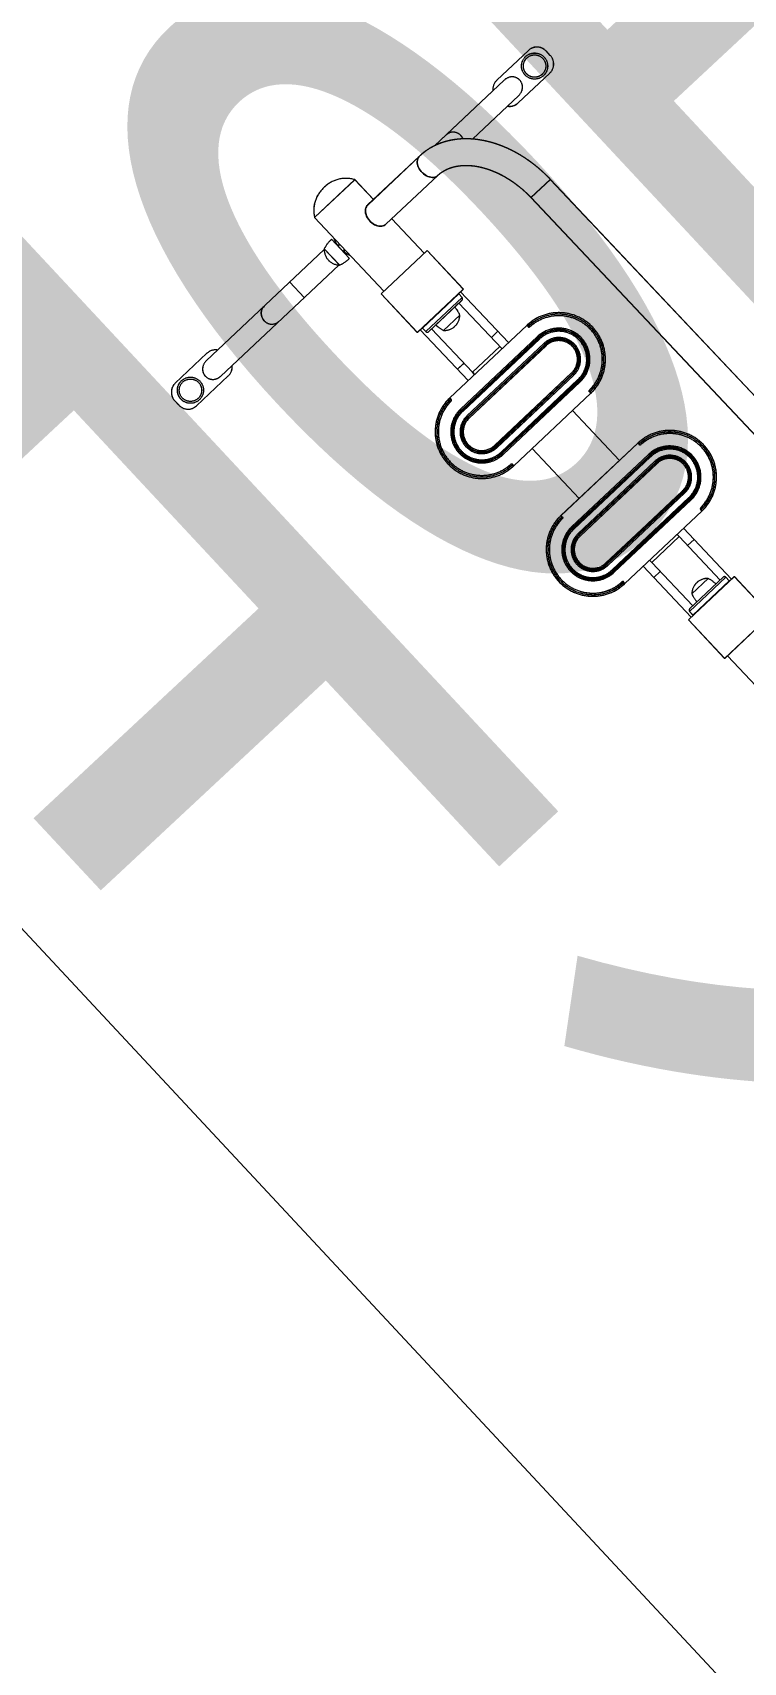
# Model space of a CAD drawing. Header units: millimetres. Extents: x -71377 to 516042, y -145869 to 441446.
# Drawn here: x 210327 to 211470, y 205262 to 207882 of the extents above; entities that cross this region are included whole.
import ezdxf

# ---------------------------------------------------------------- set-up
doc = ezdxf.new("R2010")
doc.units = ezdxf.units.MM
doc.header["$LTSCALE"] = 1000
doc.linetypes.add('IMPORT-DASHEDX2 _4_', pattern=[152.4, 101.6, -50.8])
for name, color, linetype, lineweight in [('05', 5, 'IMPORT-DASHEDX2 _4_', 5), ('06', 6, 'Continuous', 5), ('A-text-1', 3, 'Continuous', 5), ('조경라인_dwg', 8, 'Continuous', 5)]:
    doc.layers.add(name, color=color, linetype=linetype, lineweight=lineweight)
doc.styles.add('나눔고딕_3', font='NanumGothic.ttf', dxfattribs={"height": 1400})

# ---------------------------------------------------------------- blocks, each defined once
blk = doc.blocks.new('조경라인_dwg-6847807-지반층 배치도')
at = {"layer": '05', "flags": 128}
for points in [[(211073.2, 207805.7), (211124, 207853.7), (211073.1, 207805.7)], [(211152.4, 207852.8), (211159.1, 207845.6), (211152.3, 207852.9)], [(210973.2, 207700.5), (211085.2, 207806.1), (210992.1, 207718.4), (210973.1, 207700.5)], [(211158.4, 207817.3), (211107.4, 207769.3), (211158.3, 207817.3)], [(211108.6, 207781.3), (211034.1, 207711.2), (211108.5, 207781.4)], [(210948.9, 207683.8), (210947.9, 207682.8), (210946.8, 207681.1), (210946, 207679.3), (210945.5, 207677.3), (210945.3, 207675.1), (210945.3, 207672.8), (210945.7, 207670.5), (210946.4, 207668.1), (210947.3, 207665.7), (210948.5, 207663.4), (210950, 207661.1), (210951.7, 207659), (210953.5, 207657), (210955.6, 207655.2), (210957.7, 207653.6), (210960, 207652.2), (210962.3, 207651.1), (210964.7, 207650.3), (210967, 207649.8), (210969.3, 207649.6), (210971.5, 207649.7), (210973.5, 207650.1), (210975.4, 207650.8), (210977.1, 207651.8), (210978.2, 207652.8), (210894.8, 207574.2), (210893.7, 207573.3), (210892, 207572.3), (210890.1, 207571.6), (210888.1, 207571.2), (210885.9, 207571.1), (210883.6, 207571.3), (210881.3, 207571.8), (210879, 207572.6), (210876.6, 207573.7), (210874.4, 207575), (210872.2, 207576.6), (210870.2, 207578.4), (210868.3, 207580.4), (210866.6, 207582.5), (210865.2, 207584.8), (210863.9, 207587.1), (210863, 207589.5), (210862.3, 207591.9), (210862, 207594.3), (210861.9, 207596.5), (210862.1, 207598.7), (210862.7, 207600.7), (210863.5, 207602.6), (210864.6, 207604.2), (210865.7, 207605.2), (210864.7, 207604.2), (210863.6, 207602.5), (210862.8, 207600.7), (210862.2, 207598.7), (210862, 207596.5), (210862.1, 207594.2), (210862.4, 207591.9), (210863.1, 207589.5), (210864.1, 207587.1), (210865.3, 207584.8), (210866.7, 207582.5), (210868.4, 207580.4), (210870.3, 207578.4), (210872.3, 207576.6), (210874.5, 207575), (210876.8, 207573.6), (210879.1, 207572.5), (210881.4, 207571.7), (210883.8, 207571.2), (210886, 207571), (210888.2, 207571.1), (210890.3, 207571.5), (210892.1, 207572.2), (210893.8, 207573.2), (210894.9, 207574.2), (210978.3, 207652.7), (210977.2, 207651.8), (210975.5, 207650.8), (210973.6, 207650.1), (210971.6, 207649.7), (210969.4, 207649.6), (210967.1, 207649.8), (210964.8, 207650.3), (210962.4, 207651.1), (210960.1, 207652.2), (210957.9, 207653.5), (210955.7, 207655.1), (210953.6, 207656.9), (210951.8, 207658.9), (210950.1, 207661.1), (210948.6, 207663.3), (210947.4, 207665.7), (210946.5, 207668.1), (210945.8, 207670.4), (210945.4, 207672.8), (210945.4, 207675.1), (210945.6, 207677.2), (210946.1, 207679.3), (210946.9, 207681.1), (210948, 207682.7), (210949, 207683.8)], [(210865.7, 207605.2), (210948.9, 207683.8), (210865.5, 207605.3)], [(210891.8, 207466.7), (210780.3, 207584.9), (210845.1, 207646), (210875, 207614.2), (210845.2, 207645.9), (210780.3, 207584.9), (210891.6, 207466.7)], [(210794.7, 207632.7), (210796.4, 207634.5), (210794.6, 207632.8)], [(210904.4, 207583.1), (210956.5, 207527.8), (210904.3, 207583.1)], [(210836.4, 207519.5), (210807.5, 207550.1), (210836.3, 207519.5)], [(210606.2, 207354.8), (210795.7, 207533.5), (210606.1, 207354.8)], [(210820.6, 207508.7), (210795.8, 207534.9), (210820.5, 207508.7)], [(210817, 207541.2), (210821.8, 207540.8), (210816.8, 207541.2)], [(210828, 207534.3), (210828, 207529.4), (210827.9, 207534.3)], [(210819.2, 207508.7), (210629.4, 207330), (210819.1, 207508.7)], [(210740.4, 207481.2), (210763.6, 207456.5), (210740.3, 207481.2)], [(211014.9, 207465.9), (211091.9, 207384.1), (211014.8, 207465.9)], [(210699.3, 207442.5), (210698.1, 207441.2), (210696.8, 207439.3), (210695.7, 207437.2), (210695, 207435), (210694.6, 207432.6), (210694.6, 207430.2), (210694.9, 207427.8), (210695.5, 207425.5), (210696.5, 207423.2), (210697.8, 207421.1), (210699.3, 207419.2), (210697.7, 207421.1), (210696.4, 207423.2), (210695.4, 207425.5), (210694.8, 207427.9), (210694.4, 207430.3), (210694.5, 207432.7), (210694.9, 207435), (210695.6, 207437.3), (210696.7, 207439.4), (210698, 207441.3), (210699.2, 207442.5)], [(210953.3, 207408), (210953.7, 207407.5), (210959.3, 207401.7), (211017.5, 207456.5), (211011.9, 207462.4), (211011.4, 207462.8)], [(211012, 207462.3), (210953.8, 207407.5), (210953.4, 207407.9), (210953.3, 207408)], [(211011.4, 207462.8), (211011.6, 207462.7), (211011.9, 207462.4), (210953.7, 207407.5), (210959.2, 207401.7), (211017.4, 207456.6), (211012, 207462.3)], [(211017.4, 207452.3), (210963.4, 207401.6), (211017.2, 207452.3)], [(211012.4, 207447.7), (211081.5, 207374.3), (211012.3, 207447.7)], [(211013.8, 207428.3), (210987.5, 207403.7), (211013.7, 207428.4)], [(211132.7, 207414.5), (211131, 207416.3), (211130.7, 207416.7), (211130.4, 207417.1), (211130.2, 207417.4), (211129.9, 207417.8), (211129.8, 207418), (211129.6, 207418.2), (211129.5, 207418.3), (211129.4, 207418.4), (211129.4, 207418.3), (211129.5, 207418.2), (211129.6, 207418), (211129.8, 207417.8), (211130, 207417.5), (211130.3, 207417.1), (211130.6, 207416.7), (211130.8, 207416.3), (211132.6, 207414.5)], [(211027.2, 207322.9), (210949.9, 207404.8), (211027.1, 207323)], [(211037.6, 207332.7), (211034.2, 207336.4), (210968.3, 207406.2), (211034.1, 207336.4), (211037.5, 207332.8)], [(210997.8, 207295.2), (211121.4, 207411.8), (210997.7, 207295.2)], [(211138.5, 207393.6), (211014.8, 207277), (211016.2, 207275.6), (211139.9, 207392.2), (211138.5, 207393.6), (211140, 207392.1), (211016.3, 207275.5), (211014.9, 207277), (211138.6, 207393.6)], [(211075, 207402.2), (211064.5, 207392.4), (211074.9, 207402.2)], [(211123.2, 207409.9), (211124.8, 207408.2), (211123.1, 207410)], [(210556.4, 207318.8), (210607.2, 207366.8), (210556.3, 207318.8)], [(211148.9, 207382.7), (211150.3, 207381.2), (211026.6, 207264.6), (211025.2, 207266.1), (211148.9, 207382.7), (211150.2, 207381.2), (211026.5, 207264.6), (211025.1, 207266.1), (211148.8, 207382.7)], [(211027.2, 207263.9), (211150.9, 207380.5), (211152.2, 207379.1), (211028.5, 207262.5), (211027.2, 207263.9), (211151, 207380.5), (211152.4, 207379), (211028.6, 207262.4), (211027.3, 207263.9)], [(211034.2, 207336.4), (211078.1, 207377.9), (211034.1, 207336.4)], [(211020.5, 207350.9), (211010, 207341.1), (211020.4, 207350.9)], [(211071.2, 207217.3), (211069.8, 207218.8), (211193.5, 207335.4), (211194.9, 207333.9), (211071.1, 207217.3), (211069.7, 207218.8), (211193.4, 207335.4), (211194.8, 207333.9), (211071.1, 207217.3)], [(210641.6, 207330.4), (210590.6, 207282.4), (210641.5, 207330.5)], [(211071.7, 207216.6), (211195.5, 207333.2), (211196.8, 207331.8), (211073.1, 207215.2), (211071.7, 207216.6), (211195.6, 207333.2), (211196.9, 207331.7), (211073.2, 207215.1), (211071.9, 207216.6)], [(211081.5, 207206.4), (211205.2, 207323), (211203.8, 207324.4), (211080.1, 207207.9), (211081.5, 207206.4), (211205.1, 207323), (211203.7, 207324.5), (211080, 207207.9), (211081.3, 207206.4)], [(211082.1, 207205.7), (211083.5, 207204.2), (211207.2, 207320.8), (211205.9, 207322.3), (211082, 207205.7), (211083.4, 207204.2), (211207.1, 207320.8), (211205.7, 207322.3), (211082, 207205.7)], [(210562.4, 207283.3), (210555.5, 207290.6), (210562.3, 207283.3)], [(210992.7, 207286), (210992.3, 207286.3), (210991.9, 207286.6), (210991.6, 207286.9), (210991.3, 207287.1), (210991.1, 207287.3), (210990.9, 207287.4), (210990.8, 207287.5), (210990.6, 207287.6), (210990.7, 207287.6), (210990.8, 207287.5), (210991, 207287.3), (210991.2, 207287.1), (210991.5, 207286.9), (210991.8, 207286.6), (210992.2, 207286.3), (210992.6, 207286)], [(210994.6, 207284.4), (210994.6, 207284.5), (210994.5, 207284.6), (210994.3, 207284.7), (210994.1, 207284.9), (210993.8, 207285.1), (210993.4, 207285.4), (210993.1, 207285.7), (210992.6, 207286), (210993, 207285.7), (210993.3, 207285.4), (210993.7, 207285.2), (210994, 207284.9), (210994.2, 207284.7), (210994.4, 207284.6), (210994.5, 207284.5), (210994.5, 207284.5)], [(211224.4, 207302.6), (211100.5, 207186.1), (211224.3, 207302.6)], [(211220.9, 207306.3), (211222.5, 207304.5), (211220.8, 207306.3)], [(211194.9, 207274.9), (211270.4, 207194.7), (211194.8, 207274.9)], [(211310.9, 207224.9), (211310.8, 207225), (211310.8, 207225.1), (211310.6, 207225.3), (211310.4, 207225.5), (211310.2, 207225.8), (211310, 207226.2), (211309.7, 207226.6), (211309.4, 207227), (211309.1, 207227.4), (211308.9, 207227.7), (211308.6, 207228.1), (211308.4, 207228.4), (211308.2, 207228.6), (211308.1, 207228.8), (211308, 207229), (211307.9, 207229), (211307.9, 207229), (211308, 207228.9), (211308.1, 207228.7), (211308.3, 207228.4), (211308.5, 207228.1), (211308.8, 207227.8), (211309, 207227.4), (211309.3, 207227), (211309.6, 207226.6), (211309.9, 207226.2), (211310.1, 207225.9), (211310.3, 207225.5), (211310.5, 207225.3), (211310.6, 207225.1), (211310.7, 207225), (211310.8, 207224.9)], [(211205.7, 207133.6), (211130, 207213.8), (211205.6, 207133.6)], [(211176.2, 207105.8), (211299.8, 207222.5), (211176.1, 207105.9)], [(211194.6, 207086.2), (211318.4, 207202.8), (211317, 207204.3), (211193.3, 207087.7), (211194.8, 207086.2), (211193.4, 207087.6), (211317.1, 207204.2), (211318.5, 207202.8), (211194.8, 207086.2)], [(211089.7, 207183.5), (211089.8, 207183.5), (211089.9, 207183.4), (211090, 207183.2), (211090.2, 207182.9), (211090.4, 207182.6), (211090.6, 207182.3), (211090.9, 207181.9), (211091.2, 207181.5), (211091.5, 207181.1), (211091.7, 207180.7), (211092, 207180.4), (211092.2, 207180), (211092.4, 207179.8), (211092.5, 207179.6), (211092.6, 207179.5), (211092.5, 207179.5), (211092.5, 207179.5), (211092.4, 207179.6), (211092.3, 207179.8), (211092.1, 207180.1), (211091.9, 207180.4), (211091.6, 207180.7), (211091.4, 207181.1), (211091.1, 207181.5), (211090.8, 207181.9), (211090.5, 207182.3), (211090.3, 207182.6), (211090.1, 207183), (211089.9, 207183.2), (211089.7, 207183.4), (211089.7, 207183.5), (211089.6, 207183.6)], [(211196.8, 207084), (211320.5, 207200.6), (211319.2, 207202), (211195.4, 207085.4), (211196.8, 207084), (211320.4, 207200.6), (211319, 207202.1), (211195.3, 207085.5), (211196.7, 207084)], [(211205, 207075.3), (211203.7, 207076.7), (211327.4, 207193.3), (211328.8, 207191.9), (211204.9, 207075.3), (211203.6, 207076.7), (211327.3, 207193.3), (211328.6, 207191.9), (211204.9, 207075.3)], [(211207, 207073.1), (211330.7, 207189.7), (211329.3, 207191.2), (211205.6, 207074.6), (211207.1, 207073.1), (211205.7, 207074.5), (211329.4, 207191.1), (211330.8, 207189.7), (211207.1, 207073.1)], [(211251.7, 207025.8), (211250.3, 207027.2), (211374, 207143.8), (211375.4, 207142.4), (211251.7, 207025.8), (211250.2, 207027.3), (211373.9, 207143.9), (211375.3, 207142.4), (211251.6, 207025.8)], [(211261.9, 207014.9), (211385.6, 207131.5), (211384.2, 207132.9), (211260.5, 207016.3), (211262, 207014.9), (211260.6, 207016.3), (211384.3, 207132.9), (211385.7, 207131.5), (211262, 207014.9)], [(211406, 207124), (211406, 207124), (211406.1, 207123.9), (211406.3, 207123.7), (211406.5, 207123.5), (211406.8, 207123.3), (211407.2, 207123), (211407.5, 207122.7), (211407.9, 207122.4), (211408.3, 207122.1), (211408.7, 207121.8), (211409, 207121.6), (211409.3, 207121.3), (211409.5, 207121.1), (211409.7, 207121), (211409.8, 207120.9), (211409.8, 207120.9), (211409.7, 207120.9), (211409.6, 207121), (211409.4, 207121.2), (211409.2, 207121.4), (211408.9, 207121.6), (211408.6, 207121.9), (211408.2, 207122.2), (211407.8, 207122.5), (211407.4, 207122.8), (211407.1, 207123.1), (211406.7, 207123.3), (211406.4, 207123.6), (211406.2, 207123.8), (211406, 207123.9), (211405.9, 207124), (211405.9, 207124)], [(211179.7, 207102.2), (211177.9, 207104), (211179.6, 207102.2)], [(211402.8, 207113.3), (211279, 206996.7), (211402.7, 207113.3)], [(211388.2, 206960.8), (211322.3, 207030.6), (211366.3, 207072.1), (211363, 207075.7), (211366.3, 207072.1), (211432.1, 207002.3), (211366.4, 207072.1), (211322.4, 207030.6), (211318.8, 207034.2), (211322.3, 207030.6), (211388.1, 206960.8)], [(211373.4, 207085.5), (211390.5, 207067.4), (211450.4, 207003.7), (211390.4, 207067.4), (211373.3, 207085.5)], [(211390.5, 207067.4), (211380, 207057.6), (211390.4, 207067.4)], [(211385.7, 206942.5), (211308.4, 207024.4), (211385.6, 206942.6)], [(211267.9, 206994), (211269.6, 206992.1), (211269.9, 206991.7), (211270.2, 206991.3), (211270.5, 206991), (211270.7, 206990.7), (211270.9, 206990.4), (211271, 206990.2), (211271.1, 206990.1), (211271, 206990.1), (211271, 206990.2), (211270.9, 206990.3), (211270.7, 206990.5), (211270.6, 206990.7), (211270.3, 206991), (211270.1, 206991.4), (211269.8, 206991.8), (211269.5, 206992.2), (211267.8, 206994)], [(211277.4, 206998.5), (211275.6, 207000.3), (211277.3, 206998.5)], [(211336, 207016.1), (211325.5, 207006.3), (211335.9, 207016.1)], [(211388.9, 206945.7), (211388.5, 206946.1), (211383, 206951.9), (211441.3, 207006.8), (211446.8, 207001), (211447.2, 207000.5), (211447.1, 207000.5)], [(211447.1, 207000.5), (211446.7, 207001), (211441.2, 207006.8), (211383, 206951.9), (211388.6, 206946.1), (211446.7, 207001), (211388.5, 206946.1), (211389.1, 206945.7)], [(211383.2, 206956.2), (211437, 207006.9), (211383.1, 206956.2)], [(211386.8, 206980.1), (211412.9, 207004.8), (211386.7, 206980.1)], [(211590.3, 206855.4), (211620.1, 206823.6), (211555.3, 206762.5), (211443.9, 206880.7), (211555.4, 206762.5), (211620.1, 206823.6), (211590.2, 206855.4)]]:
    blk.add_lwpolyline(points, dxfattribs=at)
for points in [[(211159.3, 207646.5), (211128.2, 207617.2), (211608.3, 207107.8), (211639.4, 207137.1), (211159.2, 207646.5), (211128.1, 207617.2), (211608.2, 207107.8), (211639.3, 207137.1)], [(210945.5, 207400.5), (211019.4, 207470.2), (210961.1, 207532), (210887.2, 207462.4), (210945.4, 207400.5), (211019.3, 207470.2), (210961, 207532.1), (210887.1, 207462.4)], [(211140.7, 207391.4), (211142.1, 207389.9), (211018.4, 207273.3), (211017, 207274.8), (211140.6, 207391.4), (211142, 207390), (211018.2, 207273.4), (211016.9, 207274.8)], [(211229.5, 207311.8), (211229.8, 207311.5), (211230.2, 207311.2), (211230.5, 207310.9), (211230.8, 207310.7), (211231.1, 207310.5), (211231.3, 207310.4), (211231.4, 207310.3), (211231.3, 207310.3), (211231.3, 207310.3), (211231.1, 207310.4), (211231, 207310.5), (211230.7, 207310.7), (211230.4, 207311), (211230.1, 207311.2), (211229.7, 207311.5), (211229.3, 207311.8), (211227.6, 207313.7)], [(211372, 207146), (211373.3, 207144.6), (211249.6, 207028), (211248.3, 207029.4), (211371.9, 207146), (211373.2, 207144.6), (211249.5, 207028), (211248.1, 207029.4)], [(211382.3, 207135.1), (211383.6, 207133.6), (211259.9, 207017), (211258.5, 207018.5), (211382.1, 207135.1), (211383.5, 207133.7), (211259.8, 207017.1), (211258.4, 207018.5)], [(211171.2, 207096.6), (211170.8, 207096.9), (211170.4, 207097.2), (211170.1, 207097.5), (211169.8, 207097.7), (211169.5, 207097.9), (211169.3, 207098.1), (211169.2, 207098.2), (211169.1, 207098.2), (211169.1, 207098.2), (211169.2, 207098.1), (211169.4, 207098), (211169.7, 207097.8), (211170, 207097.5), (211170.3, 207097.3), (211170.7, 207097), (211171, 207096.7), (211172.8, 207094.8)], [(211455.1, 207007.9), (211381.2, 206938.2), (211439.5, 206876.4), (211513.4, 206946.1), (211455, 207008), (211381.1, 206938.3), (211439.3, 206876.4), (211513.3, 206946.1)]]:
    blk.add_lwpolyline(points, close=True, dxfattribs=at)
at = {"layer": '05'}
for centre, radius in [((211133.9, 207828.7), 21), ((211134, 207828.6), 21), ((211133.9, 207828.7), 18), ((211134, 207828.6), 18), ((210580.7, 207307.5), 21), ((210580.8, 207307.5), 21), ((210580.7, 207307.5), 18), ((210580.8, 207307.5), 18)]:
    blk.add_circle(centre, radius, dxfattribs=at)
for centre, radius, start, end in [((211137.7, 207839.2), 20, 43.3028, 133.3028), ((211137.8, 207839.1), 20, 43.3028, 133.3028), ((211144.6, 207831.9), 20, 313.3028, 43.3028), ((211144.7, 207831.9), 20, 313.3028, 43.3028), ((211086.8, 207791.2), 20, 133.3028, 186.4329), ((211086.9, 207791.1), 20, 133.3028, 186.4329), ((211093.6, 207783.9), 20, 260.1727, 313.3028), ((211093.8, 207783.8), 20, 260.1727, 313.3028), ((211003, 207705.9), 16.5, 41.7061, 131.338), ((211003.1, 207705.9), 16.5, 41.7061, 131.338), ((211002.3, 207704.6), 17.9, 22.7592, 43.3432), ((211002.4, 207704.6), 17.9, 22.7592, 43.3432), ((210830.7, 207598.1), 50, 73.2824, 133.3028), ((210830.8, 207598.1), 50, 73.2824, 133.3028), ((210828.9, 207596.4), 50, 133.3028, 193.3231), ((210829, 207596.4), 50, 133.3028, 193.3231), ((210840.5, 207512.5), 50, 131.1852, 153.3656), ((210840.6, 207512.4), 50, 131.1852, 153.3656), ((210820.7, 207533.7), 25, 177.2483, 269.3573), ((210820.8, 207533.7), 25, 177.2483, 269.3573), ((210857.3, 207568.1), 48.5, 213.6409, 232.9647), ((210857.4, 207568.1), 48.5, 213.6409, 232.9647), ((210800.7, 207554.6), 50, 293.24, 315.4203), ((210800.8, 207554.6), 50, 293.24, 315.4203), ((210967.8, 207408.6), 50, 23.24, 40.8354), ((210967.9, 207408.6), 50, 23.24, 40.8354), ((211015.2, 207454.5), 3, 313.3028, 43.3028), ((211015.3, 207454.5), 3, 313.3028, 43.3028), ((210711.6, 207430.2), 16.5, 221.7065, 311.3372), ((210711.7, 207430.2), 16.5, 221.7065, 311.3372), ((211009.9, 207448.4), 50, 225.7701, 243.3656), ((211010, 207448.3), 50, 225.7701, 243.3656), ((210988.7, 207428.6), 25, 267.2483, 359.3573), ((210988.8, 207428.6), 25, 267.2483, 359.3573), ((211172.8, 207357.2), 75, 131.3267, 133.3028), ((211172.9, 207357.2), 75, 131.3267, 133.3028), ((211124.9, 207411.7), 2.5, 131.3267, 223.3028), ((211125.1, 207411.6), 2.5, 131.3267, 223.3028), ((211172.8, 207357.2), 75, 321.2309, 125.3746), ((211172.9, 207357.2), 75, 321.2309, 125.3746), ((211172.8, 207357.2), 72.5, 321.2309, 125.3746), ((211172.9, 207357.2), 72.5, 321.2309, 125.3746), ((211172.8, 207357.2), 70, 321.516, 125.0896), ((211172.9, 207357.2), 70, 321.516, 125.0896), ((210961.3, 207403.7), 3, 223.3028, 313.3028), ((210961.4, 207403.7), 3, 223.3028, 313.3028), ((211172.8, 207357.2), 50, 313.3028, 133.3028), ((211172.9, 207357.2), 50, 313.3028, 133.3028), ((211172.8, 207357.2), 48, 313.3028, 133.3028), ((211172.9, 207357.2), 48, 313.3028, 133.3028), ((211172.8, 207357.2), 47, 313.3028, 133.3028), ((211172.9, 207357.2), 47, 313.3028, 133.3028), ((211172.8, 207357.2), 45, 313.3028, 133.3028), ((211172.9, 207357.2), 45, 313.3028, 133.3028), ((211172.8, 207357.2), 35, 313.3028, 133.3028), ((211172.9, 207357.2), 35, 313.3028, 133.3028), ((211172.8, 207357.2), 33, 313.3028, 133.3028), ((211172.9, 207357.2), 33, 313.3028, 133.3028), ((211172.8, 207357.2), 32, 313.3028, 133.3028), ((211172.9, 207357.2), 32, 313.3028, 133.3028), ((211172.8, 207357.2), 30, 313.3028, 133.3028), ((211172.9, 207357.2), 30, 313.3028, 133.3028), ((210621, 207352.3), 20, 80.1727, 133.3028), ((210621.1, 207352.3), 20, 80.1727, 133.3028), ((210627.8, 207345), 20, 313.3028, 6.4329), ((210627.9, 207345), 20, 313.3028, 6.4329), ((210570, 207304.3), 20, 133.3028, 223.3028), ((210570.1, 207304.2), 20, 133.3028, 223.3028), ((210576.9, 207297), 20, 223.3028, 313.3028), ((210577, 207297), 20, 223.3028, 313.3028), ((211049.1, 207240.6), 75, 141.2309, 305.3746), ((211049.2, 207240.6), 75, 141.2309, 305.3746), ((211049.1, 207240.6), 72.5, 141.2309, 305.3746), ((211049.2, 207240.6), 72.5, 141.2309, 305.3746), ((211049.1, 207240.6), 70, 141.2309, 305.3746), ((211049.2, 207240.6), 70, 141.2309, 305.3746), ((211049.1, 207240.6), 75, 133.3028, 135.2789), ((210997.6, 207291.6), 2.5, 315.2789, 135.2789), ((211049.2, 207240.6), 75, 133.3028, 135.2789), ((210997.7, 207291.6), 2.5, 315.2789, 135.2789), ((211224.3, 207306.2), 2.5, 223.3028, 315.2789), ((211224.4, 207306.2), 2.5, 223.3028, 315.2789), ((211172.8, 207357.2), 75, 313.3028, 315.2789), ((211172.9, 207357.2), 75, 313.3028, 315.2789), ((211049.1, 207240.6), 50, 133.3028, 313.3028), ((211049.2, 207240.6), 50, 133.3028, 313.3028), ((211049.1, 207240.6), 48, 133.3028, 313.3028), ((211049.2, 207240.6), 48, 133.3028, 313.3028), ((211049.1, 207240.6), 47, 133.3028, 313.3028), ((211049.2, 207240.6), 47, 133.3028, 313.3028), ((211049.1, 207240.6), 45, 133.3028, 313.3028), ((211049.2, 207240.6), 45, 133.3028, 313.3028), ((211049.1, 207240.6), 35, 133.3028, 313.3028), ((211049.2, 207240.6), 35, 133.3028, 313.3028), ((211049.1, 207240.6), 33, 133.3028, 313.3028), ((211049.2, 207240.6), 33, 133.3028, 313.3028), ((211049.1, 207240.6), 32, 133.3028, 313.3028), ((211049.2, 207240.6), 32, 133.3028, 313.3028), ((211049.1, 207240.6), 30, 133.3028, 313.3028), ((211049.2, 207240.6), 30, 133.3028, 313.3028), ((211351.3, 207167.9), 75, 321.2309, 125.3746), ((211351.4, 207167.8), 75, 321.2309, 125.3746), ((211351.3, 207167.9), 72.5, 321.2309, 125.3746), ((211351.4, 207167.8), 72.5, 321.2309, 125.3746), ((211351.3, 207167.9), 70, 321.2309, 125.3746), ((211351.4, 207167.8), 70, 321.2309, 125.3746), ((211351.3, 207167.9), 75, 131.3267, 133.3028), ((211351.4, 207167.8), 75, 131.3267, 133.3028), ((211303.4, 207222.3), 2.5, 131.3267, 311.3266), ((211303.5, 207222.3), 2.5, 131.3267, 311.3266), ((211351.3, 207167.9), 50, 313.3028, 133.3028), ((211351.4, 207167.8), 50, 313.3028, 133.3028), ((211351.3, 207167.9), 48, 313.3028, 133.3028), ((211351.4, 207167.8), 48, 313.3028, 133.3028), ((211351.3, 207167.9), 47, 313.3028, 133.3028), ((211351.4, 207167.8), 47, 313.3028, 133.3028), ((211351.3, 207167.9), 45, 313.3028, 133.3028), ((211351.4, 207167.8), 45, 313.3028, 133.3028), ((211351.3, 207167.9), 35, 313.3028, 133.3028), ((211351.4, 207167.8), 35, 313.3028, 133.3028), ((211097, 207186.2), 2.5, 311.3267, 131.3267), ((211097.1, 207186.2), 2.5, 311.3267, 131.3267), ((211049.1, 207240.6), 75, 311.3267, 313.3028), ((211049.2, 207240.6), 75, 311.3267, 313.3028), ((211351.3, 207167.9), 33, 313.3028, 133.3028), ((211351.4, 207167.8), 33, 313.3028, 133.3028), ((211351.3, 207167.9), 32, 313.3028, 133.3028), ((211351.4, 207167.8), 32, 313.3028, 133.3028), ((211351.3, 207167.9), 30, 313.3028, 133.3028), ((211351.4, 207167.8), 30, 313.3028, 133.3028), ((211227.6, 207051.3), 75, 141.2309, 305.3746), ((211227.7, 207051.2), 75, 141.2309, 305.3746), ((211227.6, 207051.3), 75, 133.3028, 135.2789), ((211176.1, 207102.3), 2.5, 43.3028, 135.2789), ((211227.7, 207051.2), 75, 133.3028, 135.2789), ((211176.2, 207102.3), 2.5, 43.3028, 135.2789), ((211402.8, 207116.9), 2.5, 135.2789, 315.2789), ((211402.9, 207116.8), 2.5, 135.2789, 315.2789), ((211351.3, 207167.9), 75, 313.3028, 315.2789), ((211351.4, 207167.8), 75, 313.3028, 315.2789), ((211227.6, 207051.3), 72.5, 141.2309, 305.3746), ((211227.7, 207051.2), 72.5, 141.2309, 305.3746), ((211227.6, 207051.3), 70, 141.516, 305.0896), ((211227.7, 207051.2), 70, 141.516, 305.0896), ((211227.6, 207051.3), 50, 133.3028, 313.3028), ((211227.7, 207051.2), 50, 133.3028, 313.3028), ((211227.6, 207051.3), 48, 133.3028, 313.3028), ((211227.7, 207051.2), 48, 133.3028, 313.3028), ((211227.6, 207051.3), 47, 133.3028, 313.3028), ((211227.7, 207051.2), 47, 133.3028, 313.3028), ((211227.6, 207051.3), 45, 133.3028, 313.3028), ((211227.7, 207051.2), 45, 133.3028, 313.3028), ((211227.6, 207051.3), 35, 133.3028, 313.3028), ((211227.7, 207051.2), 35, 133.3028, 313.3028), ((211227.6, 207051.3), 33, 133.3028, 313.3028), ((211227.7, 207051.2), 33, 133.3028, 313.3028), ((211227.6, 207051.3), 32, 133.3028, 313.3028), ((211227.7, 207051.2), 32, 133.3028, 313.3028), ((211227.6, 207051.3), 30, 133.3028, 313.3028), ((211227.7, 207051.2), 30, 133.3028, 313.3028), ((211275.4, 206996.8), 2.5, 311.3267, 43.3028), ((211227.6, 207051.3), 75, 311.3267, 313.3028), ((211275.6, 206996.8), 2.5, 311.3267, 43.3028), ((211227.7, 207051.2), 75, 311.3267, 313.3028), ((211411.7, 206979.9), 25, 87.2483, 179.3573), ((211411.8, 206979.8), 25, 87.2483, 179.3573), ((211390.5, 206960.1), 50, 45.7701, 63.3656), ((211390.6, 206960.1), 50, 45.7701, 63.3656), ((211439, 207004.8), 3, 43.3028, 133.3028), ((211439.2, 207004.7), 3, 43.3028, 133.3028), ((211432.6, 206999.9), 50, 203.24, 220.8354), ((211432.7, 206999.8), 50, 203.24, 220.8354), ((211385.2, 206954), 3, 133.3028, 223.3028), ((211385.3, 206954), 3, 133.3028, 223.3028)]:
    blk.add_arc(centre, radius, start, end, dxfattribs=at)
for centre, start_param, end_param in [((211096.8, 207793.7), 0, 1.570796), ((211096.9, 207793.7), 0, 1.570796), ((211096.8, 207793.7), 4.712389, 6.283185), ((211096.9, 207793.7), 4.712389, 6.283185), ((210617.8, 207342.4), 1.570796, 3.141593), ((210617.9, 207342.4), 1.570796, 3.141593), ((210617.8, 207342.4), 3.141593, 4.712389), ((210617.9, 207342.4), 3.141593, 4.712389)]:
    blk.add_ellipse(centre, major_axis=(13.2, 12.4), ratio=0.939693, start_param=start_param, end_param=end_param, dxfattribs=at)
for points, knots in [([(211159.2, 207646.5), (211158.2, 207647.5), (211155.6, 207650.2), (211151.2, 207654.6), (211145.8, 207659.7), (211140.2, 207664.5), (211134.6, 207669.2), (211128.8, 207673.6), (211122.8, 207677.9), (211116.8, 207681.9), (211110.7, 207685.7), (211104.4, 207689.3), (211098.1, 207692.6), (211091.8, 207695.7), (211085.4, 207698.5), (211078.9, 207701.1), (211072.4, 207703.4), (211065.9, 207705.4), (211059.4, 207707.2), (211052.9, 207708.6), (211046.4, 207709.8), (211040, 207710.7), (211033.6, 207711.3), (211027.2, 207711.7), (211020.9, 207711.7), (211014.7, 207711.4), (211008.6, 207710.8), (211002.7, 207710), (210996.8, 207708.8), (210991.1, 207707.4), (210985.5, 207705.7), (210980.1, 207703.7), (210974.8, 207701.4), (210969.8, 207698.9), (210964.9, 207696.1), (210960.2, 207693), (210955.7, 207689.8), (210952, 207686.7), (210949.8, 207684.6), (210948.9, 207683.8)], [0, 0, 0, 0, 0.01508, 0.043031, 0.070986, 0.098947, 0.126914, 0.15489, 0.182875, 0.210871, 0.238879, 0.266899, 0.29493, 0.322973, 0.351026, 0.379086, 0.40715, 0.435213, 0.463269, 0.491312, 0.519331, 0.547319, 0.575264, 0.603154, 0.630978, 0.658723, 0.686376, 0.713927, 0.741366, 0.768686, 0.795884, 0.822956, 0.849908, 0.876743, 0.903473, 0.93011, 0.956671, 0.983173, 1, 1, 1, 1]), ([(211159.3, 207646.5), (211158.4, 207647.5), (211155.7, 207650.2), (211151.3, 207654.6), (211145.9, 207659.6), (211140.4, 207664.5), (211134.7, 207669.1), (211128.9, 207673.6), (211122.9, 207677.8), (211116.9, 207681.9), (211110.8, 207685.7), (211104.6, 207689.2), (211098.3, 207692.6), (211091.9, 207695.7), (211085.5, 207698.5), (211079, 207701), (211072.5, 207703.4), (211066, 207705.4), (211059.5, 207707.1), (211053, 207708.6), (211046.5, 207709.8), (211040.1, 207710.7), (211033.7, 207711.3), (211027.3, 207711.6), (211021, 207711.7), (211014.8, 207711.4), (211008.7, 207710.8), (211002.8, 207709.9), (210996.9, 207708.8), (210991.2, 207707.4), (210985.6, 207705.6), (210980.2, 207703.6), (210975, 207701.4), (210969.9, 207698.8), (210965, 207696.1), (210960.3, 207693), (210955.9, 207689.7), (210952.1, 207686.6), (210949.9, 207684.6), (210949, 207683.8)], [0, 0, 0, 0, 0.01508, 0.043031, 0.070986, 0.098947, 0.126914, 0.15489, 0.182875, 0.210871, 0.238879, 0.266899, 0.29493, 0.322973, 0.351026, 0.379086, 0.40715, 0.435213, 0.463269, 0.491312, 0.519331, 0.547319, 0.575264, 0.603154, 0.630978, 0.658723, 0.686376, 0.713927, 0.741366, 0.768686, 0.795884, 0.822956, 0.849908, 0.876743, 0.903473, 0.93011, 0.956671, 0.983173, 1, 1, 1, 1]), ([(210978.2, 207652.8), (210978.6, 207653.2), (210980.1, 207654.5), (210982.7, 207656.6), (210986.1, 207659), (210989.7, 207661.1), (210993.5, 207663), (210997.4, 207664.6), (211001.5, 207666), (211005.8, 207667.1), (211010.2, 207667.9), (211014.7, 207668.5), (211019.3, 207668.9), (211024, 207669), (211028.9, 207668.9), (211033.8, 207668.5), (211038.8, 207667.8), (211043.9, 207666.9), (211049.1, 207665.7), (211054.3, 207664.3), (211059.6, 207662.7), (211064.8, 207660.7), (211070.1, 207658.6), (211075.4, 207656.2), (211080.7, 207653.6), (211085.9, 207650.7), (211091.1, 207647.6), (211096.3, 207644.3), (211101.3, 207640.8), (211106.3, 207637), (211111.2, 207633.1), (211116, 207629), (211120.7, 207624.7), (211124.7, 207620.8), (211127.1, 207618.2), (211128.1, 207617.2)], [0, 0, 0, 0, 0.015096, 0.049013, 0.082841, 0.116427, 0.149663, 0.182493, 0.214905, 0.246921, 0.27858, 0.30993, 0.341022, 0.371903, 0.402617, 0.4332, 0.463686, 0.4941, 0.524465, 0.554798, 0.585114, 0.615422, 0.64573, 0.676043, 0.706367, 0.736704, 0.767056, 0.797423, 0.827805, 0.858202, 0.88861, 0.91903, 0.949457, 0.97989, 1, 1, 1, 1]), ([(210978.3, 207652.7), (210978.8, 207653.1), (210980.2, 207654.5), (210982.8, 207656.6), (210986.2, 207659), (210989.8, 207661.1), (210993.6, 207663), (210997.6, 207664.6), (211001.7, 207665.9), (211005.9, 207667), (211010.3, 207667.9), (211014.8, 207668.5), (211019.4, 207668.9), (211024.1, 207669), (211029, 207668.8), (211033.9, 207668.4), (211039, 207667.8), (211044, 207666.9), (211049.2, 207665.7), (211054.4, 207664.3), (211059.7, 207662.6), (211065, 207660.7), (211070.2, 207658.6), (211075.5, 207656.2), (211080.8, 207653.5), (211086, 207650.7), (211091.2, 207647.6), (211096.4, 207644.3), (211101.5, 207640.7), (211106.4, 207637), (211111.3, 207633.1), (211116.1, 207629), (211120.8, 207624.7), (211124.8, 207620.8), (211127.2, 207618.2), (211128.2, 207617.2)], [0, 0, 0, 0, 0.015096, 0.049013, 0.082841, 0.116427, 0.149663, 0.182493, 0.214905, 0.246921, 0.27858, 0.30993, 0.341022, 0.371903, 0.402617, 0.4332, 0.463686, 0.4941, 0.524465, 0.554798, 0.585114, 0.615422, 0.64573, 0.676043, 0.706367, 0.736704, 0.767056, 0.797423, 0.827805, 0.858202, 0.88861, 0.91903, 0.949457, 0.97989, 1, 1, 1, 1]), ([(210816.8, 207541.2), (210816, 207542.6), (210814.2, 207545.5), (210812.5, 207549), (210811.9, 207551), (210811.7, 207551.5)], [0, 0, 0, 0, 0.425736, 0.851105, 1, 1, 1, 1]), ([(210817, 207541.2), (210816.1, 207542.6), (210814.3, 207545.4), (210812.7, 207549), (210812, 207551), (210811.8, 207551.5)], [0, 0, 0, 0, 0.425736, 0.851105, 1, 1, 1, 1]), ([(210838, 207523.6), (210837.5, 207523.8), (210835.5, 207524.6), (210832.1, 207526.5), (210829.4, 207528.4), (210828, 207529.4)], [0, 0, 0, 0, 0.155246, 0.5774481, 1, 1, 1, 1]), ([(210838.1, 207523.6), (210837.6, 207523.8), (210835.6, 207524.6), (210832.2, 207526.5), (210829.5, 207528.4), (210828.1, 207529.3)], [0, 0, 0, 0, 0.155246, 0.5774481, 1, 1, 1, 1]), ([(211130.8, 207416.3), (211130, 207415.7), (211128.2, 207414.3), (211125.9, 207412.4), (211124.2, 207410.9), (211123.3, 207410.1), (211123.2, 207410), (211123.1, 207410)], [0, 0, 0, 0, 0.214719, 0.429886, 0.643981, 0.857857, 1, 1, 1, 1]), ([(211131, 207416.3), (211130.1, 207415.6), (211128.3, 207414.2), (211126, 207412.3), (211124.3, 207410.8), (211123.4, 207410), (211123.3, 207410), (211123.2, 207409.9)], [0, 0, 0, 0, 0.214719, 0.429886, 0.643981, 0.857857, 1, 1, 1, 1]), ([(211123.3, 207413.5), (211123.3, 207413.6), (211123.4, 207413.6), (211124.1, 207414.3), (211125.5, 207415.4), (211127.3, 207416.8), (211128.7, 207417.9), (211129.4, 207418.4)], [0, 0, 0, 0, 0.139629, 0.350714, 0.564255, 0.781419, 1, 1, 1, 1]), ([(211123.4, 207413.5), (211123.4, 207413.5), (211123.5, 207413.6), (211124.2, 207414.2), (211125.6, 207415.4), (211127.4, 207416.8), (211128.8, 207417.8), (211129.5, 207418.3)], [0, 0, 0, 0, 0.139629, 0.350714, 0.564255, 0.781419, 1, 1, 1, 1]), ([(211132.6, 207414.5), (211131.7, 207413.8), (211129.9, 207412.5), (211127.5, 207410.6), (211125.8, 207409.1), (211124.9, 207408.3), (211124.8, 207408.2), (211124.8, 207408.2)], [0, 0, 0, 0, 0.214077, 0.428216, 0.641224, 0.854723, 1, 1, 1, 1]), ([(211132.7, 207414.5), (211131.8, 207413.8), (211130, 207412.5), (211127.6, 207410.6), (211125.9, 207409.1), (211125.1, 207408.3), (211125, 207408.2), (211124.9, 207408.1)], [0, 0, 0, 0, 0.214077, 0.428216, 0.641224, 0.854723, 1, 1, 1, 1]), ([(211220.8, 207306.3), (211220.9, 207306.4), (211221.1, 207306.5), (211222.3, 207307.7), (211224.1, 207309.5), (211226, 207311.6), (211227.1, 207313.1), (211227.6, 207313.7)], [0, 0, 0, 0, 0.214215, 0.428435, 0.642459, 0.855725, 1, 1, 1, 1]), ([(211220.9, 207306.3), (211221, 207306.3), (211221.2, 207306.5), (211222.4, 207307.7), (211224.2, 207309.5), (211226.1, 207311.6), (211227.3, 207313), (211227.7, 207313.6)], [0, 0, 0, 0, 0.214215, 0.428435, 0.642459, 0.855725, 1, 1, 1, 1]), ([(211222.5, 207304.5), (211222.6, 207304.5), (211222.6, 207304.6), (211223.5, 207305.5), (211225.1, 207307.1), (211227.1, 207309.3), (211228.6, 207311), (211229.3, 207311.8)], [0, 0, 0, 0, 0.142143, 0.356019, 0.570114, 0.785281, 1, 1, 1, 1]), ([(211222.6, 207304.5), (211222.7, 207304.5), (211222.8, 207304.6), (211223.6, 207305.4), (211225.2, 207307.1), (211227.2, 207309.3), (211228.7, 207311), (211229.5, 207311.8)], [0, 0, 0, 0, 0.142143, 0.356019, 0.570114, 0.785281, 1, 1, 1, 1]), ([(211231.3, 207310.3), (211230.7, 207309.6), (211229.6, 207308.2), (211228.1, 207306.5), (211226.9, 207305.2), (211226.2, 207304.5), (211226.1, 207304.5), (211226.1, 207304.5)], [0, 0, 0, 0, 0.218581, 0.435745, 0.649287, 0.860371, 1, 1, 1, 1]), ([(211231.4, 207310.2), (211230.9, 207309.6), (211229.7, 207308.2), (211228.2, 207306.5), (211227, 207305.2), (211226.3, 207304.5), (211226.3, 207304.4), (211226.2, 207304.4)], [0, 0, 0, 0, 0.218581, 0.435745, 0.649287, 0.860371, 1, 1, 1, 1]), ([(210990.6, 207287.6), (210991.2, 207288.3), (210992.3, 207289.6), (210993.9, 207291.4), (210995.1, 207292.6), (210995.7, 207293.3), (210995.8, 207293.4), (210995.8, 207293.4)], [0, 0, 0, 0, 0.218581, 0.435745, 0.649286, 0.860371, 1, 1, 1, 1]), ([(210990.7, 207287.6), (210991.3, 207288.2), (210992.4, 207289.6), (210994, 207291.3), (210995.2, 207292.6), (210995.8, 207293.3), (210995.9, 207293.3), (210995.9, 207293.4)], [0, 0, 0, 0, 0.218581, 0.435745, 0.649286, 0.860371, 1, 1, 1, 1]), ([(210992.6, 207286), (210993.3, 207286.9), (210994.8, 207288.6), (210996.9, 207290.8), (210998.4, 207292.4), (210999.3, 207293.2), (210999.4, 207293.3), (210999.4, 207293.4)], [0, 0, 0, 0, 0.214719, 0.429886, 0.643981, 0.857857, 1, 1, 1, 1]), ([(210992.7, 207286), (210993.4, 207286.8), (210994.9, 207288.5), (210997, 207290.7), (210998.5, 207292.4), (210999.4, 207293.2), (210999.5, 207293.3), (210999.5, 207293.3)], [0, 0, 0, 0, 0.214719, 0.429886, 0.643981, 0.857857, 1, 1, 1, 1]), ([(210999.3, 207289.8), (210999.2, 207289.8), (210999.2, 207289.7), (210998.7, 207289.2), (210997.6, 207288), (210996.1, 207286.4), (210995, 207285.1), (210994.5, 207284.5)], [0, 0, 0, 0, 0.011924, 0.261764, 0.509374, 0.755629, 1, 1, 1, 1]), ([(210999.4, 207289.7), (210999.4, 207289.7), (210999.3, 207289.7), (210998.8, 207289.1), (210997.7, 207288), (210996.2, 207286.3), (210995.2, 207285.1), (210994.6, 207284.4)], [0, 0, 0, 0, 0.011924, 0.261764, 0.509374, 0.755629, 1, 1, 1, 1]), ([(211301.8, 207224.2), (211301.8, 207224.2), (211301.9, 207224.3), (211302.6, 207224.9), (211303.9, 207226), (211305.7, 207227.5), (211307.2, 207228.5), (211307.9, 207229)], [0, 0, 0, 0, 0.139629, 0.350713, 0.564255, 0.781419, 1, 1, 1, 1]), ([(211301.9, 207224.2), (211301.9, 207224.2), (211302, 207224.2), (211302.7, 207224.9), (211304, 207226), (211305.9, 207227.5), (211307.3, 207228.5), (211308, 207229)], [0, 0, 0, 0, 0.139629, 0.350713, 0.564255, 0.781419, 1, 1, 1, 1]), ([(211301.6, 207220.6), (211301.6, 207220.6), (211301.7, 207220.7), (211302.6, 207221.5), (211304.3, 207223), (211306.6, 207224.9), (211308.4, 207226.3), (211309.3, 207227)], [0, 0, 0, 0, 0.142143, 0.356019, 0.570114, 0.785281, 1, 1, 1, 1]), ([(211301.7, 207220.6), (211301.7, 207220.6), (211301.8, 207220.7), (211302.7, 207221.5), (211304.4, 207223), (211306.7, 207224.9), (211308.5, 207226.3), (211309.4, 207227)], [0, 0, 0, 0, 0.142143, 0.356019, 0.570114, 0.785281, 1, 1, 1, 1]), ([(211310.8, 207224.9), (211310.1, 207224.5), (211308.8, 207223.5), (211307.1, 207222.1), (211305.8, 207221.1), (211305.2, 207220.6), (211305.2, 207220.5), (211305.2, 207220.5)], [0, 0, 0, 0, 0.242874, 0.487622, 0.733715, 0.982026, 1, 1, 1, 1]), ([(211310.9, 207224.9), (211310.2, 207224.4), (211308.9, 207223.5), (211307.2, 207222.1), (211305.9, 207221.1), (211305.4, 207220.6), (211305.3, 207220.5), (211305.3, 207220.5)], [0, 0, 0, 0, 0.242874, 0.487622, 0.733715, 0.982026, 1, 1, 1, 1]), ([(211089.6, 207183.6), (211090.3, 207184), (211091.6, 207185), (211093.3, 207186.4), (211094.6, 207187.4), (211095.1, 207187.9), (211095.2, 207188), (211095.2, 207188)], [0, 0, 0, 0, 0.2428738, 0.4876217, 0.733715, 0.9820258, 1, 1, 1, 1]), ([(211089.7, 207183.5), (211090.4, 207184), (211091.7, 207185), (211093.4, 207186.3), (211094.7, 207187.4), (211095.3, 207187.9), (211095.3, 207187.9), (211095.3, 207187.9)], [0, 0, 0, 0, 0.2428738, 0.4876217, 0.733715, 0.9820258, 1, 1, 1, 1]), ([(211098.8, 207187.9), (211098.8, 207187.9), (211098.7, 207187.8), (211097.8, 207187), (211096.1, 207185.5), (211093.7, 207183.6), (211092, 207182.2), (211091.1, 207181.5)], [0, 0, 0, 0, 0.142143, 0.356019, 0.570114, 0.785281, 1, 1, 1, 1]), ([(211098.9, 207187.9), (211098.9, 207187.8), (211098.8, 207187.8), (211097.9, 207187), (211096.2, 207185.5), (211093.9, 207183.6), (211092.1, 207182.2), (211091.2, 207181.5)], [0, 0, 0, 0, 0.142143, 0.356019, 0.570114, 0.785281, 1, 1, 1, 1]), ([(211098.6, 207184.3), (211098.6, 207184.3), (211098.5, 207184.2), (211097.8, 207183.6), (211096.5, 207182.5), (211094.6, 207181), (211093.2, 207180), (211092.5, 207179.5)], [0, 0, 0, 0, 0.139629, 0.350713, 0.564255, 0.781419, 1, 1, 1, 1]), ([(211098.7, 207184.3), (211098.7, 207184.3), (211098.6, 207184.2), (211097.9, 207183.6), (211096.6, 207182.4), (211094.8, 207181), (211093.3, 207180), (211092.6, 207179.4)], [0, 0, 0, 0, 0.139629, 0.350713, 0.564255, 0.781419, 1, 1, 1, 1]), ([(211401.1, 207118.7), (211401.1, 207118.7), (211401.2, 207118.8), (211401.7, 207119.3), (211402.8, 207120.5), (211404.3, 207122.1), (211405.3, 207123.4), (211405.9, 207124)], [0, 0, 0, 0, 0.011924, 0.261764, 0.509374, 0.755629, 1, 1, 1, 1]), ([(211401.2, 207118.7), (211401.3, 207118.7), (211401.3, 207118.8), (211401.8, 207119.3), (211402.9, 207120.5), (211404.4, 207122.1), (211405.5, 207123.4), (211406, 207124)], [0, 0, 0, 0, 0.011924, 0.261764, 0.509374, 0.755629, 1, 1, 1, 1]), ([(211169.1, 207098.2), (211169.6, 207098.9), (211170.8, 207100.3), (211172.3, 207102), (211173.5, 207103.3), (211174.2, 207104), (211174.2, 207104), (211174.3, 207104)], [0, 0, 0, 0, 0.218581, 0.435745, 0.649287, 0.860371, 1, 1, 1, 1]), ([(211169.2, 207098.2), (211169.8, 207098.9), (211170.9, 207100.2), (211172.4, 207102), (211173.6, 207103.3), (211174.3, 207103.9), (211174.4, 207104), (211174.4, 207104)], [0, 0, 0, 0, 0.218581, 0.435745, 0.649287, 0.860371, 1, 1, 1, 1]), ([(211177.9, 207104), (211177.8, 207104), (211177.7, 207103.9), (211176.9, 207103), (211175.3, 207101.4), (211173.3, 207099.2), (211171.8, 207097.5), (211171, 207096.7)], [0, 0, 0, 0, 0.142143, 0.356019, 0.570114, 0.785281, 1, 1, 1, 1]), ([(211178, 207104), (211177.9, 207103.9), (211177.9, 207103.9), (211177, 207103), (211175.4, 207101.4), (211173.4, 207099.2), (211171.9, 207097.5), (211171.2, 207096.6)], [0, 0, 0, 0, 0.142143, 0.356019, 0.570114, 0.785281, 1, 1, 1, 1]), ([(211179.6, 207102.2), (211179.5, 207102.1), (211179.3, 207102), (211178.1, 207100.8), (211176.3, 207099), (211174.4, 207096.9), (211173.2, 207095.4), (211172.8, 207094.8)], [0, 0, 0, 0, 0.214215, 0.428435, 0.642459, 0.855725, 1, 1, 1, 1]), ([(211179.7, 207102.2), (211179.6, 207102.1), (211179.4, 207102), (211178.2, 207100.8), (211176.4, 207098.9), (211174.5, 207096.8), (211173.4, 207095.4), (211172.9, 207094.8)], [0, 0, 0, 0, 0.214215, 0.428435, 0.642459, 0.855725, 1, 1, 1, 1]), ([(211407.8, 207122.5), (211407.1, 207121.6), (211405.6, 207119.9), (211403.5, 207117.7), (211401.9, 207116.1), (211401.1, 207115.3), (211401, 207115.2), (211401, 207115.1)], [0, 0, 0, 0, 0.214719, 0.429886, 0.643981, 0.857857, 1, 1, 1, 1]), ([(211407.9, 207122.4), (211407.2, 207121.6), (211405.7, 207119.9), (211403.6, 207117.7), (211402.1, 207116.1), (211401.2, 207115.2), (211401.1, 207115.1), (211401.1, 207115.1)], [0, 0, 0, 0, 0.214719, 0.429886, 0.643981, 0.857857, 1, 1, 1, 1]), ([(211409.8, 207120.9), (211409.2, 207120.2), (211408.1, 207118.9), (211406.5, 207117.1), (211405.3, 207115.9), (211404.7, 207115.2), (211404.6, 207115.1), (211404.6, 207115.1)], [0, 0, 0, 0, 0.218582, 0.435745, 0.649287, 0.860372, 1, 1, 1, 1]), ([(211409.9, 207120.9), (211409.3, 207120.2), (211408.2, 207118.8), (211406.6, 207117.1), (211405.4, 207115.8), (211404.8, 207115.2), (211404.7, 207115.1), (211404.7, 207115.1)], [0, 0, 0, 0, 0.218582, 0.435745, 0.649287, 0.860372, 1, 1, 1, 1]), ([(211267.8, 206994), (211268.7, 206994.7), (211270.5, 206996), (211272.9, 206997.9), (211274.6, 206999.4), (211275.4, 207000.2), (211275.5, 207000.3), (211275.6, 207000.3)], [0, 0, 0, 0, 0.214077, 0.428216, 0.641224, 0.854723, 1, 1, 1, 1]), ([(211267.9, 206994), (211268.8, 206994.6), (211270.6, 206995.9), (211273, 206997.8), (211274.7, 206999.3), (211275.6, 207000.2), (211275.6, 207000.3), (211275.7, 207000.3)], [0, 0, 0, 0, 0.214077, 0.428216, 0.641224, 0.854723, 1, 1, 1, 1]), ([(211269.5, 206992.2), (211270.4, 206992.8), (211272.2, 206994.2), (211274.5, 206996.2), (211276.2, 206997.6), (211277.1, 206998.4), (211277.2, 206998.5), (211277.3, 206998.5)], [0, 0, 0, 0, 0.214719, 0.429886, 0.643981, 0.857857, 1, 1, 1, 1]), ([(211269.6, 206992.1), (211270.5, 206992.8), (211272.3, 206994.2), (211274.6, 206996.1), (211276.3, 206997.6), (211277.2, 206998.4), (211277.3, 206998.5), (211277.4, 206998.5)], [0, 0, 0, 0, 0.214719, 0.429886, 0.643981, 0.857857, 1, 1, 1, 1]), ([(211277.1, 206995), (211277.1, 206994.9), (211277, 206994.9), (211276.3, 206994.2), (211274.9, 206993.1), (211273.1, 206991.7), (211271.7, 206990.6), (211271, 206990.1)], [0, 0, 0, 0, 0.139628, 0.350713, 0.564255, 0.781418, 1, 1, 1, 1]), ([(211277.2, 206994.9), (211277.2, 206994.9), (211277.1, 206994.8), (211276.4, 206994.2), (211275, 206993.1), (211273.2, 206991.6), (211271.8, 206990.6), (211271.1, 206990.1)], [0, 0, 0, 0, 0.139628, 0.350713, 0.564255, 0.781418, 1, 1, 1, 1])]:
    blk.add_open_spline(points, degree=3, knots=knots, dxfattribs=at)
at = {"layer": '06'}
blk.add_line((212804.2, 203766.6), (204451.3, 212724), dxfattribs=at)

msp = doc.modelspace()

# ---------------------------------------------------------------- block references
at = {"layer": '조경라인_dwg', "rotation": 8.537736462515947e-07}
msp.add_blockref('조경라인_dwg-6847807-지반층 배치도', (0, 0), dxfattribs=at)

# ---------------------------------------------------------------- texts
at = {"layer": 'A-text-1', "char_height": 1400, "attachment_point": 1, "rotation": 313, "line_spacing_factor": 1.2, "style": '나눔고딕_3'}
for s, insert, width in [('\\pxt9.07143,18.14286,27.21429,36.28571,45.35714,54.42857,63.5,72.57143,81.64286,90.71429,99.78571,108.85714,117.92857,127,136.07143,145.14286,154.21429,163.28571,172.35714,181.42857,190.5,199.57143,208.64286,217.71429,226.78571,235.85714,244.92857,254,263.07143,272.14286,281.21429,290.28571;{관리사무소(B1F)}', (208777.7, 213987.5), 16901.643), ('\\pxt9.07143,18.14286,27.21429,36.28571,45.35714,54.42857,63.5,72.57143,81.64286,90.71429,99.78571,108.85714,117.92857,127,136.07143,145.14286,154.21429,163.28571,172.35714,181.42857,190.5,199.57143,208.64286,217.71429,226.78571,235.85714,244.92857,254,263.07143,272.14286,281.21429,290.28571;{근로자휴게실(B1F)}', (207122, 212331.9), 19076.981), ('\\pxt9.07143,18.14286,27.21429,36.28571,45.35714,54.42857,63.5,72.57143,81.64286,90.71429,99.78571,108.85714,117.92857,127,136.07143,145.14286,154.21429,163.28571,172.35714,181.42857,190.5,199.57143,208.64286,217.71429,226.78571,235.85714,244.92857,254,263.07143,272.14286,281.21429,290.28571;{피트니스센터(B1F)}', (205383.5, 210593.4), 19076.981)]:
    msp.add_mtext(s, dxfattribs=dict(at, insert=insert, width=width))

doc.saveas('drawing.dxf')
